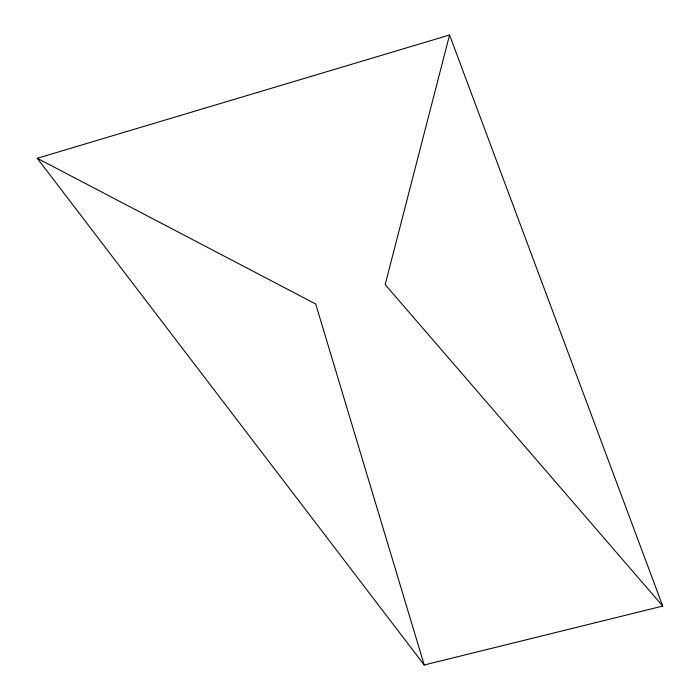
<?xml version="1.0" encoding="UTF-8"?>
<svg xmlns="http://www.w3.org/2000/svg" width="700" height="700" viewBox="0 0 700 700"><rect width="100%" height="100%" fill="white"/><g stroke="black" fill="none" stroke-linecap="round" stroke-linejoin="round"><path stroke-width="1.05" d="M449.566 35L385.166 284.576L662.734 606.077L424.226 665L37.266 158.279L449.566 35L662.734 606.077M37.266 158.279L315.7 304.001L424.226 665"/></g></svg>
